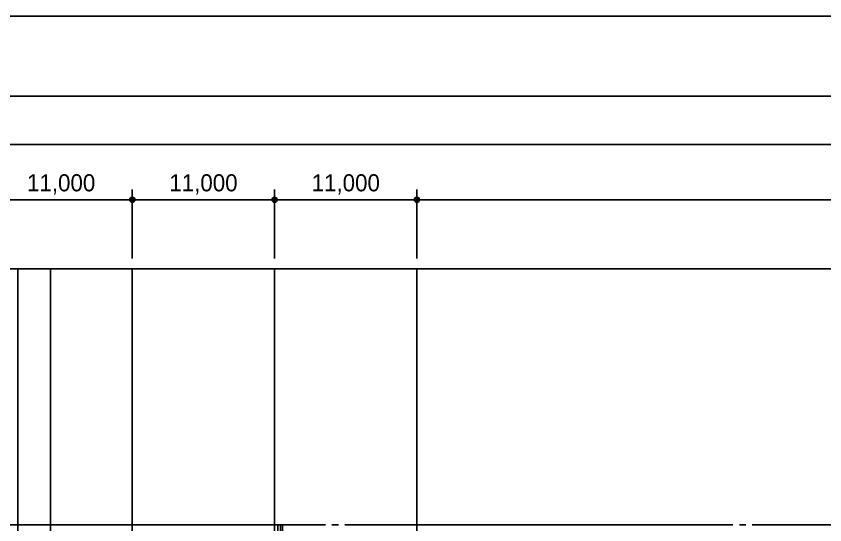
# Model space of a CAD drawing. Extents: x 152195838 to 323921156, y 365159662 to 730681027.
# Drawn here: x 160677532 to 160740039, y 365233563 to 365272862 of the extents above; entities that cross this region are included whole.
import ezdxf
from ezdxf.xclip import XClip

# ---------------------------------------------------------------- set-up
doc = ezdxf.new("R2010")
doc.units = 0
doc.header["$MEASUREMENT"] = 0
doc.header["$XCLIPFRAME"] = 0
doc.linetypes.add('CEN', pattern=[63, 60, -1, 1, -1])
doc.layers.get('0').update_dxf_attribs({"linetype": 'CONTINUOUS'})
doc.layers.get('Defpoints').update_dxf_attribs({"linetype": 'CONTINUOUS'})
for name, color, linetype in [('4A.TEC CEN', 1, 'CEN'), ('4A.TEC 벽체 3', 4, 'CONTINUOUS'), ('ELE', 4, 'CONTINUOUS'), ('㈜SE&C 벽체 1', 2, 'CONTINUOUS')]:
    doc.layers.add(name, color=color, linetype=linetype)
doc.layers.add('DEFPOINT', color=135, linetype='CONTINUOUS', plot=False)
doc.styles.add('돋움', font='')
doc.styles.get('돋움').set_extended_font_data('돋움')
doc.dimstyles.new('DIM_600(외부치수)', dxfattribs={"dimscale": 400, "dimtxt": 3.3, "dimasz": 1, "dimexe": 2, "dimexo": 2, "dimgap": 1, "dimtad": 1, "dimdec": 0, "dimdsep": 46, "dimlunit": 6, "dimtxsty": '돋움', "dimblk1": 'DIMDOT', "dimblk2": 'DIMDOT', "dimsah": 1, "dimcen": 2.5, "dimdle": 1.5, "dimclrd": 8, "dimclre": 8, "dimclrt": 3, "dimadec": 0, "dimazin": 0, "dimtfac": 1, "dimtdec": 0, "dimtix": 1, "dimtmove": 2, "dimatfit": 3, "dimldrblk": 'DIMDOT', "dimfxl": 1, "dimtvp": 1, "dimtolj": 1, "dimtzin": 0, "dimarcsym": 0})

# ---------------------------------------------------------------- blocks, each defined once
blk = doc.blocks.new('zw$44AB')
at = {"layer": 'DEFPOINT'}
for points in [[(194981, 0), (0, 0), (0, -66825), (194981, -66825)], [(11458, -66825), (194981, -66825), (194981, -4637), (11458, -4637)], [(14258, -66825), (194981, -66825), (194981, -7437), (14258, -7437)], [(17458, -66825), (194981, -66825), (194981, -10637), (17458, -10637)], [(21458, -66825), (194981, -66825), (194981, -14637), (21458, -14637)]]:
    blk.add_lwpolyline(points, close=True, dxfattribs=at)
blk = doc.blocks.new('3층계단')
at = {"layer": 'DEFPOINT'}
for p, q in [((73530, -101367, 0), (73530, 85495, 0)), ((76050, -101367, 0), (76050, 85495, 0))]:
    blk.add_line(p, q, dxfattribs=at)
blk = doc.blocks.new('DIMDOT')
at = {"color": 0}
blk.add_line((-2, 0), (2, 0), dxfattribs=at)
for radius in [0.5, 0.25]:
    blk.add_circle((0, 0), radius, dxfattribs=at)
blk = doc.blocks.new('*D141')
at = {"layer": 'DEFPOINT', "color": 8, "lineweight": -2}
for p, q in [((160675507, 365254146), (160675507, 365259479)), ((160686507, 365254146), (160686507, 365259479)), ((160675907, 365258679), (160686107, 365258679))]:
    blk.add_line(p, q, dxfattribs=at)
at = {"layer": 'Defpoints', "color": 0}
for p in [(160686507, 365258679), (160675507, 365253346), (160686507, 365253346)]:
    blk.add_point(p, dxfattribs=at)
at = {"layer": 'DEFPOINT', "color": 8, "lineweight": -2, "xscale": 400, "yscale": 400, "zscale": 400, "rotation": 180}
blk.add_blockref('DIMDOT', (160675507, 365258679), dxfattribs=at)
at = {"layer": 'DEFPOINT', "color": 8, "lineweight": -2, "xscale": 400, "yscale": 400, "zscale": 400}
blk.add_blockref('DIMDOT', (160686507, 365258679), dxfattribs=at)
at = {"layer": 'DEFPOINT', "color": 3, "insert": (160681007, 365259865), "char_height": 1320, "attachment_point": 5, "style": '돋움'}
blk.add_mtext('\\A1;11,000', dxfattribs=at)
blk = doc.blocks.new('*D142')
at = {"layer": 'DEFPOINT', "color": 8, "lineweight": -2}
for p, q in [((160697507, 365254146), (160697507, 365259479)), ((160708507, 365254146), (160708507, 365259479)), ((160697907, 365258679), (160708107, 365258679))]:
    blk.add_line(p, q, dxfattribs=at)
at = {"layer": 'Defpoints', "color": 0}
for p in [(160708507, 365258679), (160697507, 365253346), (160708507, 365253346)]:
    blk.add_point(p, dxfattribs=at)
at = {"layer": 'DEFPOINT', "color": 8, "lineweight": -2, "xscale": 400, "yscale": 400, "zscale": 400, "rotation": 180}
blk.add_blockref('DIMDOT', (160697507, 365258679), dxfattribs=at)
at = {"layer": 'DEFPOINT', "color": 8, "lineweight": -2, "xscale": 400, "yscale": 400, "zscale": 400}
blk.add_blockref('DIMDOT', (160708507, 365258679), dxfattribs=at)
at = {"layer": 'DEFPOINT', "color": 3, "insert": (160703007, 365259865), "char_height": 1320, "attachment_point": 5, "style": '돋움'}
blk.add_mtext('\\A1;11,000', dxfattribs=at)
blk = doc.blocks.new('*D145')
at = {"layer": 'DEFPOINT', "color": 8, "lineweight": -2}
for p, q in [((160686507, 365254146), (160686507, 365259479)), ((160697507, 365254146), (160697507, 365259479)), ((160686907, 365258679), (160697107, 365258679))]:
    blk.add_line(p, q, dxfattribs=at)
at = {"layer": 'Defpoints', "color": 0}
for p in [(160697507, 365258679), (160686507, 365253346), (160697507, 365253346)]:
    blk.add_point(p, dxfattribs=at)
at = {"layer": 'DEFPOINT', "color": 8, "lineweight": -2, "xscale": 400, "yscale": 400, "zscale": 400, "rotation": 180}
blk.add_blockref('DIMDOT', (160686507, 365258679), dxfattribs=at)
at = {"layer": 'DEFPOINT', "color": 8, "lineweight": -2, "xscale": 400, "yscale": 400, "zscale": 400}
blk.add_blockref('DIMDOT', (160697507, 365258679), dxfattribs=at)
at = {"layer": 'DEFPOINT', "color": 3, "insert": (160692007, 365259865), "char_height": 1320, "attachment_point": 5, "style": '돋움'}
blk.add_mtext('\\A1;11,000', dxfattribs=at)
blk = doc.blocks.new('AFQWF')
at = {"layer": '㈜SE&C 벽체 1'}
blk.add_lwpolyline([(77913, 9350), (77913, 11500), (77713, 11500), (77713, 10000)], dxfattribs=at)

msp = doc.modelspace()

# ---------------------------------------------------------------- linework, layer by layer
at = {"layer": '4A.TEC CEN', "color": 8, "ltscale": 500}
msp.add_line((160545434.12, 365233563.33), (160776798.99, 365233563.33), dxfattribs=at)
at = {"layer": '4A.TEC CEN', "color": 8, "ltscale": 500, "flags": 128}
for points in [[(160686506.94, 365253346.04), (160686506.94, 365183761.87)], [(160697506.94, 365253346.04), (160697506.94, 365183761.87)], [(160708506.94, 365253346.04), (160708506.94, 365183761.87)]]:
    msp.add_lwpolyline(points, dxfattribs=at)
at = {"layer": '4A.TEC 벽체 3'}
msp.add_lwpolyline([(160697956.94, 365233563.33), (160698106.94, 365233563.33), (160698106.94, 365212063.33)], dxfattribs=at)

# ---------------------------------------------------------------- block references
ref = msp.add_blockref('3층계단', (160604137.42, 365172853.16))
XClip(ref).set_block_clipping_path([(71969.5286620855, 10908.7128179073), (77609.5286620855, 80492.8788198829)])
at = {"layer": 'DEFPOINT', "xscale": 1.333333333333333, "yscale": 1.333333333333333, "zscale": 1.333333333333333}
msp.add_blockref('zw$44AB', (160516824.08, 365272861.87), dxfattribs=at)
at = {"layer": 'ELE'}
msp.add_blockref('AFQWF', (160620044.2, 365222063.33), dxfattribs=at)

# ---------------------------------------------------------------- dimensions: what is measured, and where the dimension line sits
at = {"layer": 'DEFPOINT'}
for base, p1, p2, picture, middle in [((160686506.94, 365258679.37), (160675506.94, 365253346.04), (160686506.94, 365253346.04), '*D141', (160681006.94, 365259865.04)), ((160697506.94, 365258679.37), (160686506.94, 365253346.04), (160697506.94, 365253346.04), '*D145', (160692006.94, 365259865.04)), ((160708506.94, 365258679.37), (160697506.94, 365253346.04), (160708506.94, 365253346.04), '*D142', (160703006.94, 365259865.04))]:
    dim = msp.add_linear_dim(base=base, p1=p1, p2=p2, angle=180, dimstyle='DIM_600(외부치수)', override={"dimdec": 1, "dimtxsty": '돋움'}, dxfattribs=at)
    dim.commit()
    dim.dimension.update_dxf_attribs({"geometry": picture, "text_midpoint": middle})

doc.saveas('drawing.dxf')
